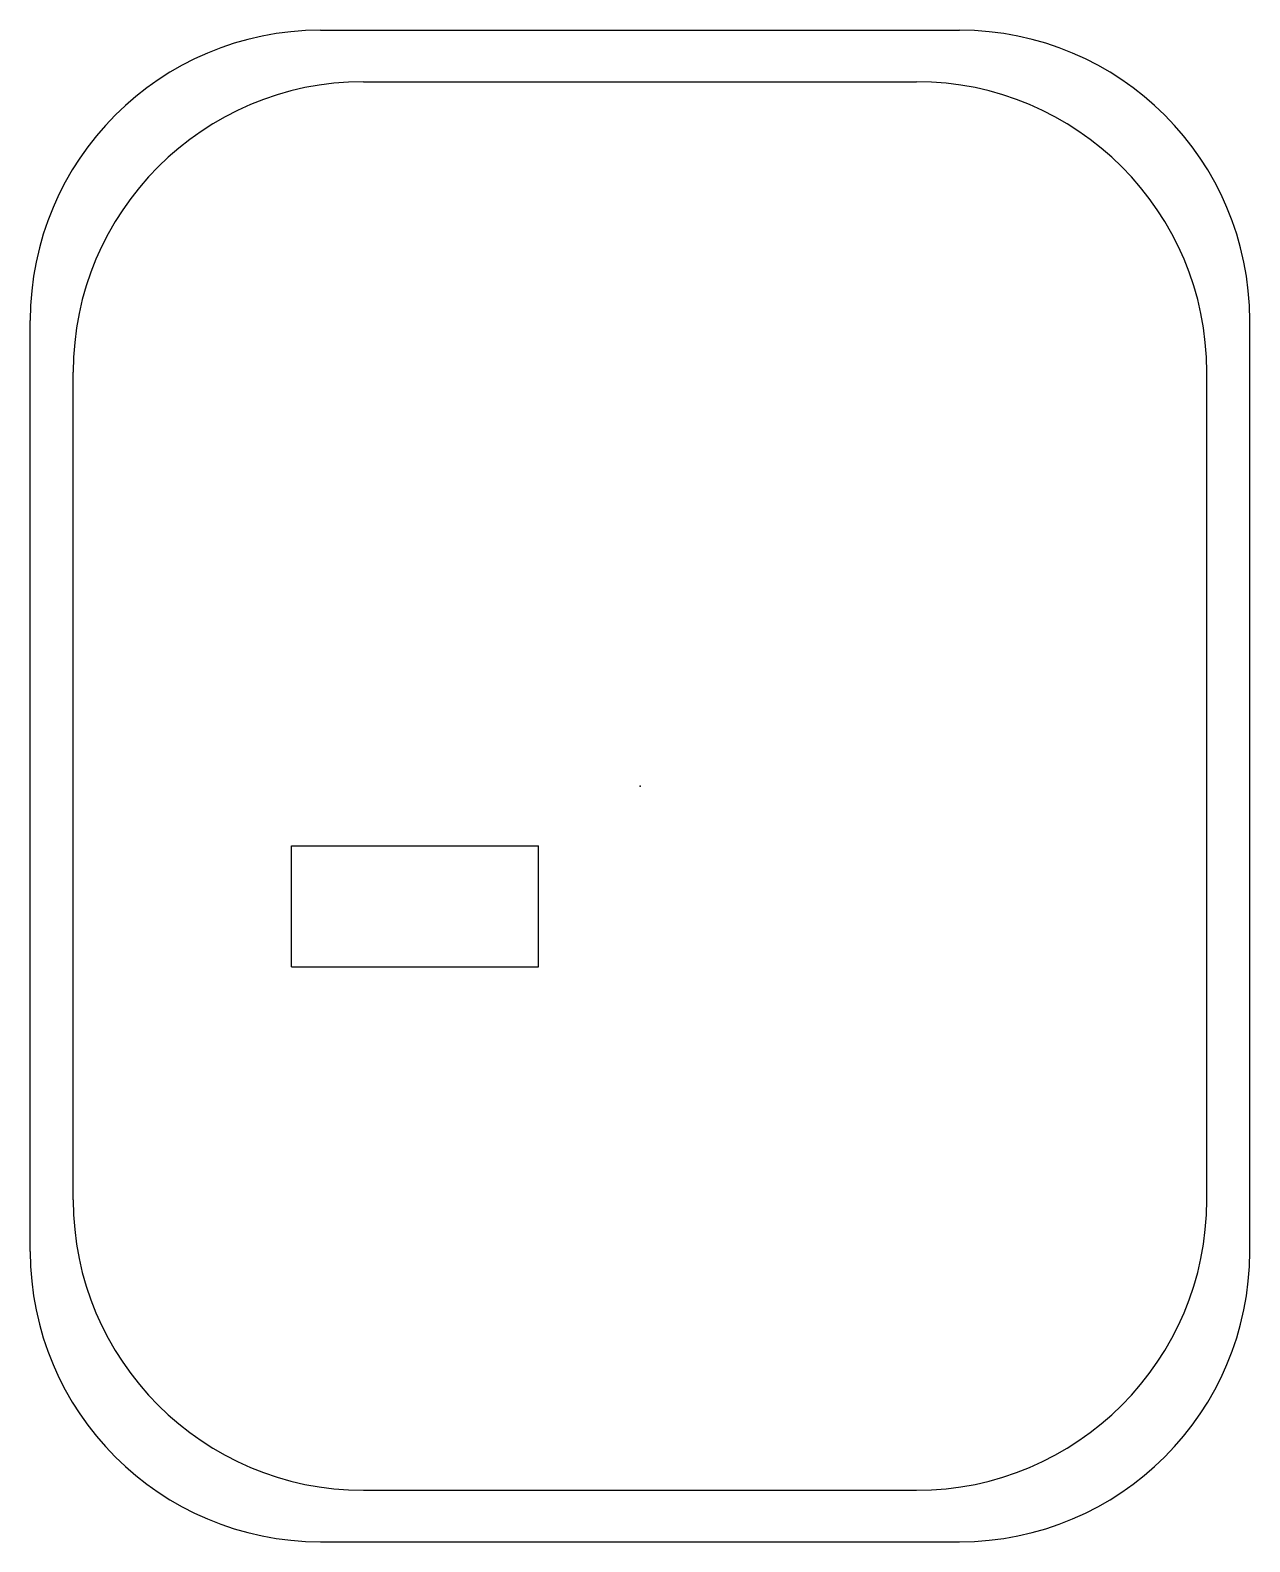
# Model space of a CAD drawing. Header units: millimetres. Extents: x -17.8 to 17.8, y -22 to 22.
import ezdxf

# ---------------------------------------------------------------- set-up
doc = ezdxf.new("R2010")
doc.units = ezdxf.units.MM
doc.header["$PDSIZE"] = -1

msp = doc.modelspace()

# ---------------------------------------------------------------- linework, layer by layer
at = {"color": 7, "linetype": 'Continuous'}
for p, q in [((-9.3, 22), (9.3, 22)), ((-8.05, 20.5), (8.05, 20.5)), ((-17.75, -13.55), (-17.75, 13.55)), ((17.75, -13.55), (17.75, 13.55)), ((-16.5, -12.05), (-16.5, 12.05)), ((16.5, -12.05), (16.5, 12.05)), ((-10.149, -5.261), (-10.149, -1.739)), ((-10.149, -1.739), (-2.951, -1.739)), ((-2.951, -5.261), (-2.951, -1.739)), ((-10.149, -5.261), (-2.951, -5.261)), ((-8.05, -20.5), (8.05, -20.5)), ((-9.3, -22), (9.3, -22))]:
    msp.add_line(p, q, dxfattribs=at)
for centre, start, end in [((-9.3, 13.55), 90, 180), ((9.3, 13.55), 0, 90), ((-8.05, 12.05), 90, 180), ((8.05, 12.05), 0, 90), ((-8.05, -12.05), 180, 270), ((8.05, -12.05), 270, 0), ((-9.3, -13.55), 180, 270), ((9.3, -13.55), 270, 0)]:
    msp.add_arc(centre, 8.45, start, end, dxfattribs=at)
msp.add_point((0, 0), dxfattribs=at)
msp.add_point((0, 0), dxfattribs=at)

doc.saveas('drawing.dxf')
